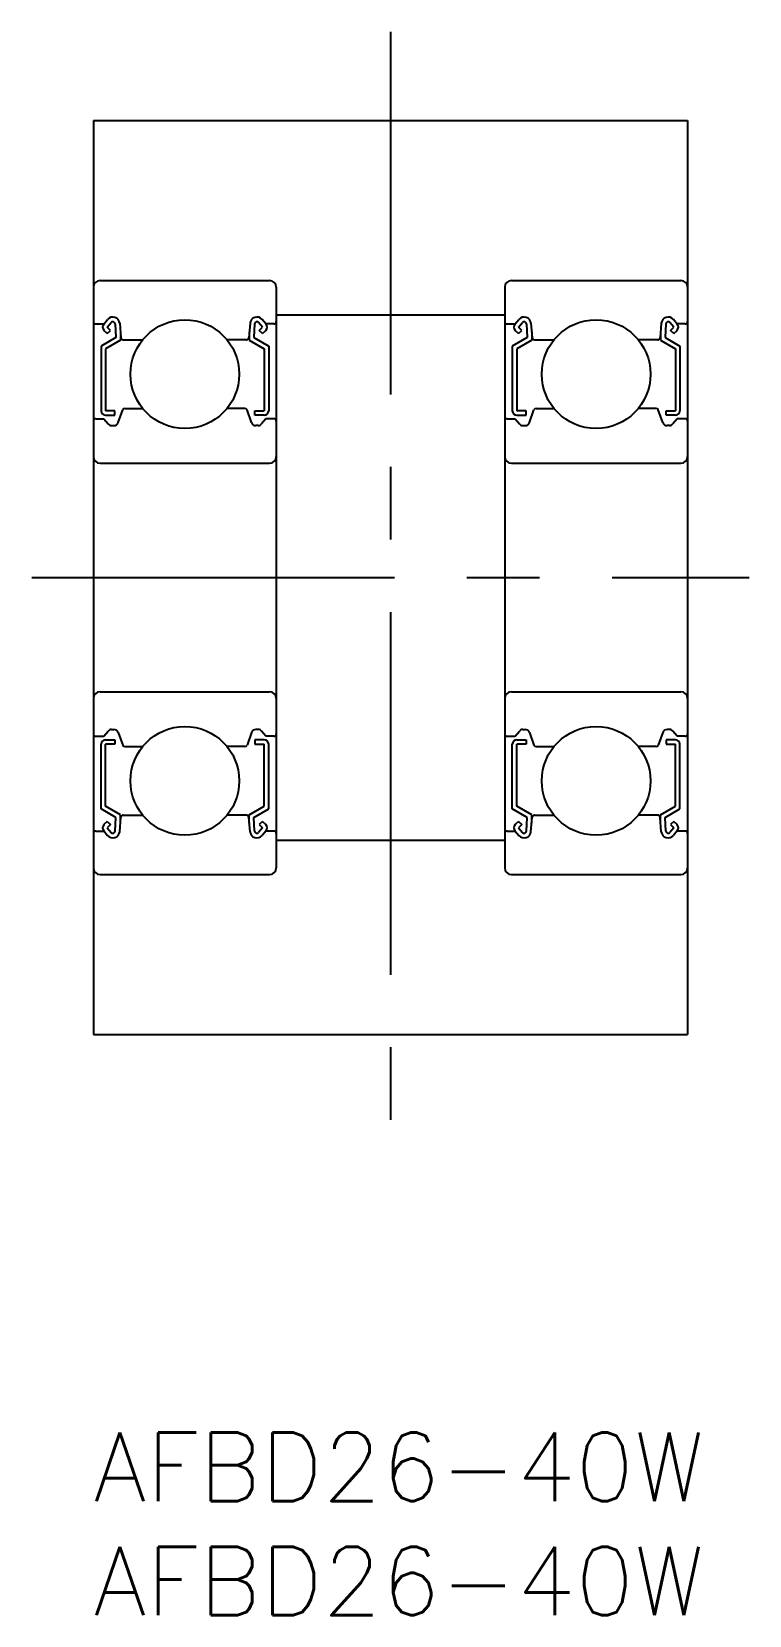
# Model space of a CAD drawing. Extents: x -2.7 to 28.7, y -8 to 61.3.
import ezdxf

# ---------------------------------------------------------------- set-up
doc = ezdxf.new("R2010")
doc.units = 0
doc.header["$LTSCALE"] = 0.5
doc.linetypes.add('CENTER', pattern=[50.8, 31.75, -6.35, 6.35, -6.35])
doc.layers.get('0').update_dxf_attribs({"linetype": 'CONTINUOUS'})
doc.layers.add('CENTER', color=1, linetype='CENTER')
doc.styles.get("Standard").update_dxf_attribs({"font": 'txt.shx', "height": 3, "bigfont": 'bigfont.shx'})

# ---------------------------------------------------------------- blocks, each defined once
blk = doc.blocks.new('*U8')
at = {"color": 7, "linetype": 'CONTINUOUS'}
blk.add_text('AFBD26-40W', height=3, dxfattribs=at).set_placement((0, -3))
blk = doc.blocks.new('*U9')
at = {"color": 7, "linetype": 'CONTINUOUS'}
blk.add_text('AFBD26-40W', height=3, dxfattribs=at).set_placement((0, -8))

msp = doc.modelspace()

# ---------------------------------------------------------------- linework, layer by layer
at = {"color": 7, "linetype": 'CONTINUOUS'}
for p, q in [((0, 57.421), (26, 57.421)), ((0, 57.421), (0, 17.421)), ((26, 57.421), (26, 17.421)), ((0.3, 50.421), (7.7, 50.421)), ((8, 50.121), (8, 24.721)), ((18, 50.121), (18, 24.721)), ((18.3, 50.421), (25.7, 50.421)), ((0.1, 48.521), (0.46, 48.521)), ((0.448, 48.508), (0.619, 48.712)), ((0.602, 48.379), (0.772, 48.582)), ((0.948, 48.523), (0.981, 47.922)), ((1.148, 48.546), (1.203, 47.913)), ((6.852, 48.546), (6.797, 47.913)), ((7.052, 48.523), (7.019, 47.922)), ((7.398, 48.379), (7.228, 48.582)), ((7.552, 48.508), (7.381, 48.712)), ((7.9, 48.521), (7.54, 48.521)), ((8, 48.921), (18, 48.921)), ((18.1, 48.521), (18.46, 48.521)), ((18.448, 48.508), (18.619, 48.712)), ((18.602, 48.379), (18.772, 48.582)), ((18.948, 48.523), (18.981, 47.922)), ((19.148, 48.546), (19.203, 47.913)), ((24.852, 48.546), (24.797, 47.913)), ((25.052, 48.523), (25.019, 47.922)), ((25.398, 48.379), (25.228, 48.582)), ((25.552, 48.508), (25.381, 48.712)), ((25.9, 48.521), (25.54, 48.521)), ((0.981, 47.922), (0.331, 47.546)), ((0.602, 48.096), (0.46, 48.238)), ((0.743, 48.238), (0.602, 48.379)), ((0.602, 48.096), (0.743, 48.238)), ((1.181, 48.167), (1.181, 47.806)), ((6.819, 48.167), (6.819, 47.806)), ((7.019, 47.922), (7.669, 47.546)), ((7.257, 48.238), (7.398, 48.379)), ((7.398, 48.096), (7.257, 48.238)), ((7.398, 48.096), (7.54, 48.238)), ((18.981, 47.922), (18.331, 47.546)), ((18.602, 48.096), (18.46, 48.238)), ((18.743, 48.238), (18.602, 48.379)), ((18.602, 48.096), (18.743, 48.238)), ((19.181, 48.167), (19.181, 47.806)), ((24.819, 48.167), (24.819, 47.806)), ((25.019, 47.922), (25.669, 47.546)), ((25.257, 48.238), (25.398, 48.379)), ((25.398, 48.096), (25.257, 48.238)), ((25.398, 48.096), (25.54, 48.238)), ((0.331, 47.546), (0.331, 44.721)), ((1.181, 47.806), (0.531, 47.431)), ((0.531, 47.431), (0.531, 44.721)), ((1.303, 47.821), (2.151, 47.821)), ((6.697, 47.821), (5.849, 47.821)), ((6.819, 47.806), (7.469, 47.431)), ((7.469, 47.431), (7.469, 44.721)), ((7.669, 47.546), (7.669, 44.721)), ((18.331, 47.546), (18.331, 44.721)), ((19.181, 47.806), (18.531, 47.431)), ((18.531, 47.431), (18.531, 44.721)), ((19.303, 47.821), (20.151, 47.821)), ((24.697, 47.821), (23.849, 47.821)), ((24.819, 47.806), (25.469, 47.431)), ((25.469, 47.431), (25.469, 44.721)), ((25.669, 47.546), (25.669, 44.721)), ((0.1, 44.371), (0.45, 44.371)), ((0.45, 44.371), (0.642, 44.143)), ((0.931, 44.721), (0.531, 44.721)), ((0.531, 44.521), (0.931, 44.521)), ((0.931, 44.521), (0.931, 44.721)), ((1.079, 44.203), (1.28, 44.756)), ((1.374, 44.821), (2.151, 44.821)), ((6.626, 44.821), (5.849, 44.821)), ((6.921, 44.203), (6.72, 44.756)), ((7.069, 44.521), (7.069, 44.721)), ((7.069, 44.721), (7.469, 44.721)), ((7.469, 44.521), (7.069, 44.521)), ((7.55, 44.371), (7.358, 44.143)), ((7.9, 44.371), (7.55, 44.371)), ((18.1, 44.371), (18.45, 44.371)), ((18.45, 44.371), (18.642, 44.143)), ((18.931, 44.721), (18.531, 44.721)), ((18.531, 44.521), (18.931, 44.521)), ((18.931, 44.521), (18.931, 44.721)), ((19.079, 44.203), (19.28, 44.756)), ((19.374, 44.821), (20.151, 44.821)), ((24.626, 44.821), (23.849, 44.821)), ((24.921, 44.203), (24.72, 44.756)), ((25.069, 44.521), (25.069, 44.721)), ((25.069, 44.721), (25.469, 44.721)), ((25.469, 44.521), (25.069, 44.521)), ((25.55, 44.371), (25.358, 44.143)), ((25.9, 44.371), (25.55, 44.371)), ((0.795, 44.071), (0.891, 44.071)), ((7.205, 44.071), (7.109, 44.071)), ((18.795, 44.071), (18.891, 44.071)), ((25.205, 44.071), (25.109, 44.071)), ((0.3, 42.421), (7.7, 42.421)), ((18.3, 42.421), (25.7, 42.421)), ((0.3, 32.421), (7.7, 32.421)), ((18.3, 32.421), (25.7, 32.421)), ((0.45, 30.471), (0.642, 30.7)), ((0.795, 30.771), (0.891, 30.771)), ((1.079, 30.64), (1.28, 30.087)), ((6.921, 30.64), (6.72, 30.087)), ((7.205, 30.771), (7.109, 30.771)), ((7.55, 30.471), (7.358, 30.7)), ((18.45, 30.471), (18.642, 30.7)), ((18.795, 30.771), (18.891, 30.771)), ((19.079, 30.64), (19.28, 30.087)), ((24.921, 30.64), (24.72, 30.087)), ((25.205, 30.771), (25.109, 30.771)), ((25.55, 30.471), (25.358, 30.7)), ((0.1, 30.471), (0.45, 30.471)), ((0.331, 27.296), (0.331, 30.121)), ((0.531, 30.321), (0.931, 30.321)), ((0.531, 27.411), (0.531, 30.121)), ((0.931, 30.121), (0.531, 30.121)), ((0.931, 30.321), (0.931, 30.122)), ((1.374, 30.021), (2.151, 30.021)), ((6.626, 30.021), (5.849, 30.021)), ((7.069, 30.321), (7.069, 30.122)), ((7.469, 30.321), (7.069, 30.321)), ((7.069, 30.121), (7.469, 30.121)), ((7.469, 27.411), (7.469, 30.121)), ((7.9, 30.471), (7.55, 30.471)), ((7.669, 27.296), (7.669, 30.121)), ((18.1, 30.471), (18.45, 30.471)), ((18.331, 27.296), (18.331, 30.121)), ((18.531, 30.321), (18.931, 30.321)), ((18.531, 27.411), (18.531, 30.121)), ((18.931, 30.121), (18.531, 30.121)), ((18.931, 30.321), (18.931, 30.122)), ((19.374, 30.021), (20.151, 30.021)), ((24.626, 30.021), (23.849, 30.021)), ((25.069, 30.321), (25.069, 30.122)), ((25.469, 30.321), (25.069, 30.321)), ((25.069, 30.121), (25.469, 30.121)), ((25.469, 27.411), (25.469, 30.121)), ((25.9, 30.471), (25.55, 30.471)), ((25.669, 27.296), (25.669, 30.121)), ((0.981, 26.921), (0.331, 27.297)), ((1.181, 27.037), (0.531, 27.412)), ((1.181, 26.675), (1.181, 27.036)), ((6.819, 27.037), (7.469, 27.412)), ((6.819, 26.675), (6.819, 27.036)), ((7.019, 26.921), (7.669, 27.297)), ((18.981, 26.921), (18.331, 27.297)), ((19.181, 27.037), (18.531, 27.412)), ((19.181, 26.675), (19.181, 27.036)), ((24.819, 27.037), (25.469, 27.412)), ((24.819, 26.675), (24.819, 27.036)), ((25.019, 26.921), (25.669, 27.297)), ((0.602, 26.747), (0.46, 26.605)), ((0.602, 26.747), (0.743, 26.605)), ((0.743, 26.605), (0.602, 26.464)), ((0.602, 26.463), (0.772, 26.261)), ((0.948, 26.32), (0.981, 26.921)), ((1.148, 26.297), (1.203, 26.93)), ((1.303, 27.021), (2.151, 27.021)), ((6.697, 27.021), (5.849, 27.021)), ((6.852, 26.297), (6.797, 26.93)), ((7.052, 26.32), (7.019, 26.921)), ((7.398, 26.463), (7.228, 26.261)), ((7.398, 26.747), (7.257, 26.605)), ((7.257, 26.605), (7.398, 26.464)), ((7.398, 26.747), (7.54, 26.605)), ((18.602, 26.747), (18.46, 26.605)), ((18.602, 26.747), (18.743, 26.605)), ((18.743, 26.605), (18.602, 26.464)), ((18.602, 26.463), (18.772, 26.261)), ((18.948, 26.32), (18.981, 26.921)), ((19.148, 26.297), (19.203, 26.93)), ((19.303, 27.021), (20.151, 27.021)), ((24.697, 27.021), (23.849, 27.021)), ((24.852, 26.297), (24.797, 26.93)), ((25.052, 26.32), (25.019, 26.921)), ((25.398, 26.463), (25.228, 26.261)), ((25.398, 26.747), (25.257, 26.605)), ((25.257, 26.605), (25.398, 26.464)), ((25.398, 26.747), (25.54, 26.605)), ((0.1, 26.321), (0.46, 26.321)), ((0.448, 26.335), (0.619, 26.131)), ((7.552, 26.335), (7.381, 26.131)), ((7.9, 26.321), (7.54, 26.321)), ((8, 25.921), (18, 25.921)), ((18.1, 26.321), (18.46, 26.321)), ((18.448, 26.335), (18.619, 26.131)), ((25.552, 26.335), (25.381, 26.131)), ((25.9, 26.321), (25.54, 26.321)), ((0.3, 24.421), (7.7, 24.421)), ((18.3, 24.421), (25.7, 24.421)), ((0, 17.421), (26, 17.421))]:
    msp.add_line(p, q, dxfattribs=at)
for centre in [(4, 46.321), (22, 46.321), (4, 28.521), (22, 28.521)]:
    msp.add_circle(centre, 2.381, dxfattribs=at)
for centre, radius, start, end in [((0.3, 50.121), 0.3, 90, 180), ((7.7, 50.121), 0.3, 0, 90), ((18.3, 50.121), 0.3, 90, 180), ((25.7, 50.121), 0.3, 0, 90), ((0.1, 48.621), 0.1, 180, 270), ((0.849, 48.52), 0.3, 4.93539, 140.13695), ((0.849, 48.517), 0.1, 3.10166, 139.95027), ((7.151, 48.52), 0.3, 39.86305, 175.06461), ((7.151, 48.517), 0.1, 40.04973, 176.89834), ((7.9, 48.621), 0.1, 270, 0), ((18.1, 48.621), 0.1, 180, 270), ((18.849, 48.52), 0.3, 4.93539, 140.13695), ((18.849, 48.517), 0.1, 3.10166, 139.95027), ((25.151, 48.52), 0.3, 39.86305, 175.06461), ((25.151, 48.517), 0.1, 40.04973, 176.89834), ((25.9, 48.621), 0.1, 270, 0), ((0.602, 48.379), 0.2, 140.13695, 225.00202), ((1.303, 47.921), 0.1, 184.93539, 270), ((6.697, 47.921), 0.1, 270, 355.06461), ((7.398, 48.379), 0.2, 314.99798, 39.86305), ((18.602, 48.379), 0.2, 140.13695, 225.00202), ((19.303, 47.921), 0.1, 184.93539, 270), ((24.697, 47.921), 0.1, 270, 355.06461), ((25.398, 48.379), 0.2, 314.99798, 39.86305), ((0.1, 44.271), 0.1, 90, 180.81025), ((0.531, 44.721), 0.2, 180, 270), ((1.374, 44.721), 0.1, 90, 159.99156), ((6.626, 44.721), 0.1, 20.00844, 90), ((7.469, 44.721), 0.2, 270, 0), ((7.9, 44.271), 0.1, 359.18975, 90), ((18.1, 44.271), 0.1, 90, 180.81025), ((18.531, 44.721), 0.2, 180, 270), ((19.374, 44.721), 0.1, 90, 159.99156), ((24.626, 44.721), 0.1, 20.00844, 90), ((25.469, 44.721), 0.2, 270, 0), ((25.9, 44.271), 0.1, 359.18975, 90), ((0.795, 44.271), 0.2, 219.97618, 270), ((0.891, 44.271), 0.2, 270, 339.99156), ((7.109, 44.271), 0.2, 200.00844, 270), ((7.205, 44.271), 0.2, 270, 320.02382), ((18.795, 44.271), 0.2, 219.97618, 270), ((18.891, 44.271), 0.2, 270, 339.99156), ((25.109, 44.271), 0.2, 200.00844, 270), ((25.205, 44.271), 0.2, 270, 320.02382), ((0.3, 42.721), 0.3, 180, 270), ((7.7, 42.721), 0.3, 270, 0), ((18.3, 42.721), 0.3, 180, 270), ((25.7, 42.721), 0.3, 270, 0), ((0.3, 32.121), 0.3, 90, 180), ((7.7, 32.121), 0.3, 0, 90), ((18.3, 32.121), 0.3, 90, 180), ((25.7, 32.121), 0.3, 0, 90), ((0.1, 30.571), 0.1, 179.18975, 270), ((0.795, 30.571), 0.2, 90, 140.02382), ((0.891, 30.571), 0.2, 20.00844, 90), ((7.109, 30.571), 0.2, 90, 159.99156), ((7.205, 30.571), 0.2, 39.97618, 90), ((7.9, 30.571), 0.1, 270, 0.81025), ((18.1, 30.571), 0.1, 179.18975, 270), ((18.795, 30.571), 0.2, 90, 140.02382), ((18.891, 30.571), 0.2, 20.00844, 90), ((25.109, 30.571), 0.2, 90, 159.99156), ((25.205, 30.571), 0.2, 39.97618, 90), ((25.9, 30.571), 0.1, 270, 0.81025), ((0.531, 30.121), 0.2, 90, 180), ((1.374, 30.121), 0.1, 200.00844, 270), ((6.626, 30.121), 0.1, 270, 339.99156), ((7.469, 30.121), 0.2, 0, 90), ((18.531, 30.121), 0.2, 90, 180), ((19.374, 30.121), 0.1, 200.00844, 270), ((24.626, 30.121), 0.1, 270, 339.99156), ((25.469, 30.121), 0.2, 0, 90), ((0.602, 26.464), 0.2, 134.99798, 219.86305), ((1.303, 26.921), 0.1, 90, 175.06461), ((6.697, 26.921), 0.1, 4.93539, 90), ((7.398, 26.464), 0.2, 320.13695, 45.00202), ((18.602, 26.464), 0.2, 134.99798, 219.86305), ((19.303, 26.921), 0.1, 90, 175.06461), ((24.697, 26.921), 0.1, 4.93539, 90), ((25.398, 26.464), 0.2, 320.13695, 45.00202), ((0.1, 26.221), 0.1, 90, 180), ((0.849, 26.323), 0.3, 219.86305, 355.06461), ((0.849, 26.326), 0.1, 220.04973, 356.89834), ((7.151, 26.323), 0.3, 184.93539, 320.13695), ((7.151, 26.326), 0.1, 183.10166, 319.95027), ((7.9, 26.221), 0.1, 0, 90), ((18.1, 26.221), 0.1, 90, 180), ((18.849, 26.323), 0.3, 219.86305, 355.06461), ((18.849, 26.326), 0.1, 220.04973, 356.89834), ((25.151, 26.323), 0.3, 184.93539, 320.13695), ((25.151, 26.326), 0.1, 183.10166, 319.95027), ((25.9, 26.221), 0.1, 0, 90), ((0.3, 24.721), 0.3, 180, 270), ((7.7, 24.721), 0.3, 270, 0), ((18.3, 24.721), 0.3, 180, 270), ((25.7, 24.721), 0.3, 270, 0)]:
    msp.add_arc(centre, radius, start, end, dxfattribs=at)
at = {"layer": 'CENTER', "color": 1, "linetype": 'CENTER'}
for p, q in [((13, 61.31), (13, 13.533)), ((-2.703, 37.421), (28.703, 37.421))]:
    msp.add_line(p, q, dxfattribs=at)

# ---------------------------------------------------------------- block references
at = {"color": 7, "linetype": 'CONTINUOUS'}
for name in ['*U8', '*U9']:
    msp.add_blockref(name, (0, 0), dxfattribs=at)

doc.saveas('drawing.dxf')
